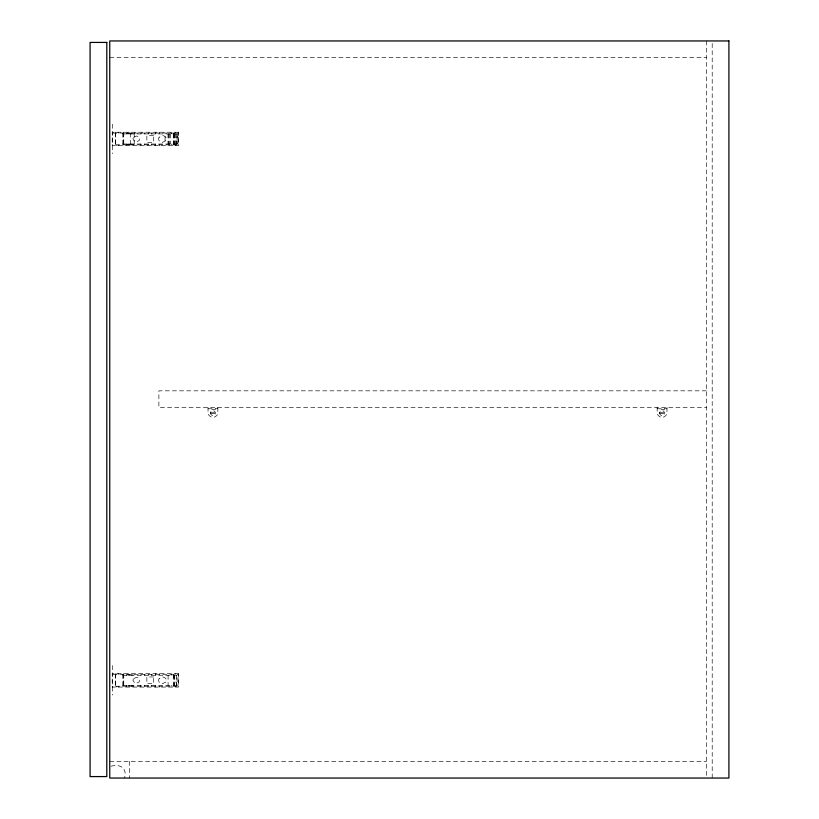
<?xml version="1.0" encoding="UTF-8"?>
<svg xmlns="http://www.w3.org/2000/svg" width="819" height="819" viewBox="0 0 819 819"><rect width="100%" height="100%" fill="white"/><g stroke="black" fill="none" stroke-linecap="round" stroke-linejoin="round"><path stroke-width="0.61" stroke-dasharray="4.09 3.07" d="M109.746 57.658L706.306 57.658M112.612 133.077L178.286 133.077L178.286 144.871L112.612 144.871M122.83 133.917L178.317 133.917M122.83 144.031L178.317 144.031M706.306 390.827L158.886 390.827L158.886 407.534L706.306 407.534M208.026 408.763L217.854 408.763M657.166 408.763L666.994 408.763M210.524 412.756L215.356 412.756M659.664 412.756L664.496 412.756M210.524 413.37L215.356 413.37M659.664 413.37L664.496 413.37M112.612 674.436L178.286 674.436L178.286 686.23L112.612 686.23M122.83 675.276L178.317 675.276M122.83 685.38L178.317 685.38M109.746 761.342L706.306 761.342M110.975 766.256C120.117 763.687 127.467 768.038 124.488 778.05M173.433 133.917L177.099 144.031L177.099 133.917M173.433 675.276L177.099 685.38L177.099 675.276M712.202 43.509L712.202 778.05M706.306 40.95L706.306 778.05M666.994 407.534L666.994 413.063A4.955 4.955 0 0 1 657.166 413.063L657.166 407.534M664.496 408.763L664.496 409.377L659.664 409.377L659.664 408.763M217.854 407.534L217.854 413.063A4.955 4.955 0 0 1 208.026 413.063L208.026 407.534M215.356 408.763L215.356 409.377L210.524 409.377L210.524 408.763M177.6 133.917L177.6 144.031M176.331 133.917L176.331 144.031M176.331 675.276L176.331 685.38M175.481 133.917L175.481 144.031M175.174 132.238L175.174 133.077M175.174 144.871L175.174 145.71M175.174 673.587L175.174 674.436M175.174 686.23L175.174 687.069M174.252 133.917L174.252 144.031M174.252 675.276L174.252 685.38M173.997 133.077L173.997 144.871M173.997 674.436L173.997 686.23M173.782 133.917L173.782 144.031M173.782 675.276L173.782 685.38M173.321 133.917L173.321 144.031M171.294 133.077L171.294 133.917M171.294 144.031L171.294 144.871M171.294 674.436L171.294 675.276M171.294 685.38L171.294 686.23M170.639 133.917L170.639 144.031M169.39 133.917L169.39 144.031M168.212 133.917L168.212 144.031M168.09 133.917L168.09 144.031M168.09 675.276L168.09 685.38M165.059 136.589L165.059 141.359M159.439 132.238L159.439 133.077M159.439 144.871L159.439 145.71M159.439 673.587L159.439 674.436M159.439 686.23L159.439 687.069M155.241 132.238L155.282 133.917M155.282 144.031L155.241 145.71M155.241 673.587L155.282 675.276M155.282 685.38L155.241 687.069M151.423 133.077L151.423 133.917M151.423 144.031L151.423 144.871M151.423 674.436L151.423 675.276M151.423 685.38L151.423 686.23M148.157 133.077L148.157 133.917M148.157 144.031L148.157 144.871M148.157 674.436L148.157 675.276M148.157 685.38L148.157 686.23M144.277 133.077L144.277 133.917M144.277 144.031L144.277 144.871M144.277 674.436L144.277 675.276M144.277 685.38L144.277 686.23M140.888 133.077L140.888 133.917M140.888 144.031L140.888 144.871M140.888 674.436L140.888 675.276M140.888 685.38L140.888 686.23M134.214 133.077L134.214 144.871M132.883 133.077L132.883 133.917M132.883 144.031L132.883 144.871M132.883 674.436L132.883 675.276M132.883 685.38L132.883 686.23M131.521 133.077L131.521 133.917M131.521 144.031L131.521 144.871M131.521 674.436L131.521 675.276M131.521 685.38L131.521 686.23M130.518 133.077L130.518 144.871M129.617 133.077L129.617 133.917M129.617 144.031L129.617 144.871M129.617 674.436L129.617 675.276M129.617 685.38L129.617 686.23M129.402 761.342L129.402 778.05M129.126 133.077L129.126 133.917M129.126 144.031L129.126 144.871M129.126 674.436L129.126 675.276M129.126 685.38L129.126 686.23M128.511 133.077L128.511 133.917M128.511 144.031L128.511 144.871M128.511 674.436L128.511 675.276M128.511 685.38L128.511 686.23M128.358 133.077L128.358 133.917M128.358 144.031L128.358 144.871M127.959 133.077L127.959 133.917M127.959 144.031L127.959 144.871M127.959 674.436L127.959 675.276M127.959 685.38L127.959 686.23M127.314 133.077L127.314 133.917M127.314 144.031L127.314 144.871M126.699 133.077L126.699 133.917M126.699 144.031L126.699 144.871M126.699 674.436L126.699 675.276M126.699 685.38L126.699 686.23M123.751 133.077L123.751 144.871M123.751 674.436L123.751 686.23M123.352 132.238L123.352 145.71M123.352 673.587L123.352 687.069M122.83 133.077L122.83 144.871M122.83 674.436L122.83 686.23M118.509 132.238L118.509 133.077M118.509 144.871L118.509 145.71M118.509 673.587L118.509 674.436M118.509 686.23L118.509 687.069M116.912 132.238L116.912 133.077M116.912 144.871L116.912 145.71M116.912 673.587L116.912 674.436M116.912 686.23L116.912 687.069M115.51 133.077L115.51 144.871M115.51 674.436L115.51 686.23M115.295 132.238L115.295 145.71M115.295 673.587L115.295 687.069M112.725 132.238L112.725 133.077M112.725 144.871L112.725 145.71M112.725 673.587L112.725 674.436M112.725 686.23L112.725 687.069M112.612 124.232L112.612 153.716M112.612 665.591L112.612 695.075M210.565 412.428L210.565 413.697A2.457 2.457 0 0 0 215.315 413.697L215.315 412.428A2.457 2.457 0 0 0 210.565 412.428M659.704 412.428L659.704 413.697A2.457 2.457 0 0 0 664.455 413.697L664.455 412.428A2.457 2.457 0 0 0 659.704 412.428M133.395 137.5L132.944 138.974L134.633 141.523L136.333 141.922L139.271 140.448L139.271 137.5L138.032 136.415L136.333 136.026L133.395 137.5M159.081 137.275L158.558 138.974L159.081 140.673L160.514 141.912L162.469 142.373L165.847 140.673L166.38 138.974L165.847 137.275L164.424 136.036L162.469 135.575L159.081 137.275M133.395 678.859L132.944 680.333L134.633 682.882L136.333 683.281L139.271 681.807L139.271 678.859L138.032 677.774L136.333 677.385L133.395 678.859M159.081 678.634L158.558 680.333L159.081 682.032L160.514 683.271L162.469 683.722L165.847 682.032L166.38 680.333L165.847 678.634L164.424 677.395L162.469 676.934L159.081 678.634M178.501 132.238L112.234 132.238L112.234 145.71L178.501 145.71L178.501 132.238M153.573 135.606L146.857 135.606L146.857 142.342L153.573 142.342L153.573 135.606M178.501 673.587L112.234 673.587L112.234 687.069L178.501 687.069L178.501 673.587M153.573 676.965L146.857 676.965L146.857 683.701L153.573 683.701L153.573 676.965"/><path stroke-width="1.23" d="M728.91 40.95L109.746 40.95L109.746 778.05L728.91 778.05L728.91 40.95M106.798 42.424L90.09 42.424L90.09 776.576L106.798 776.576L106.798 42.424"/></g></svg>
